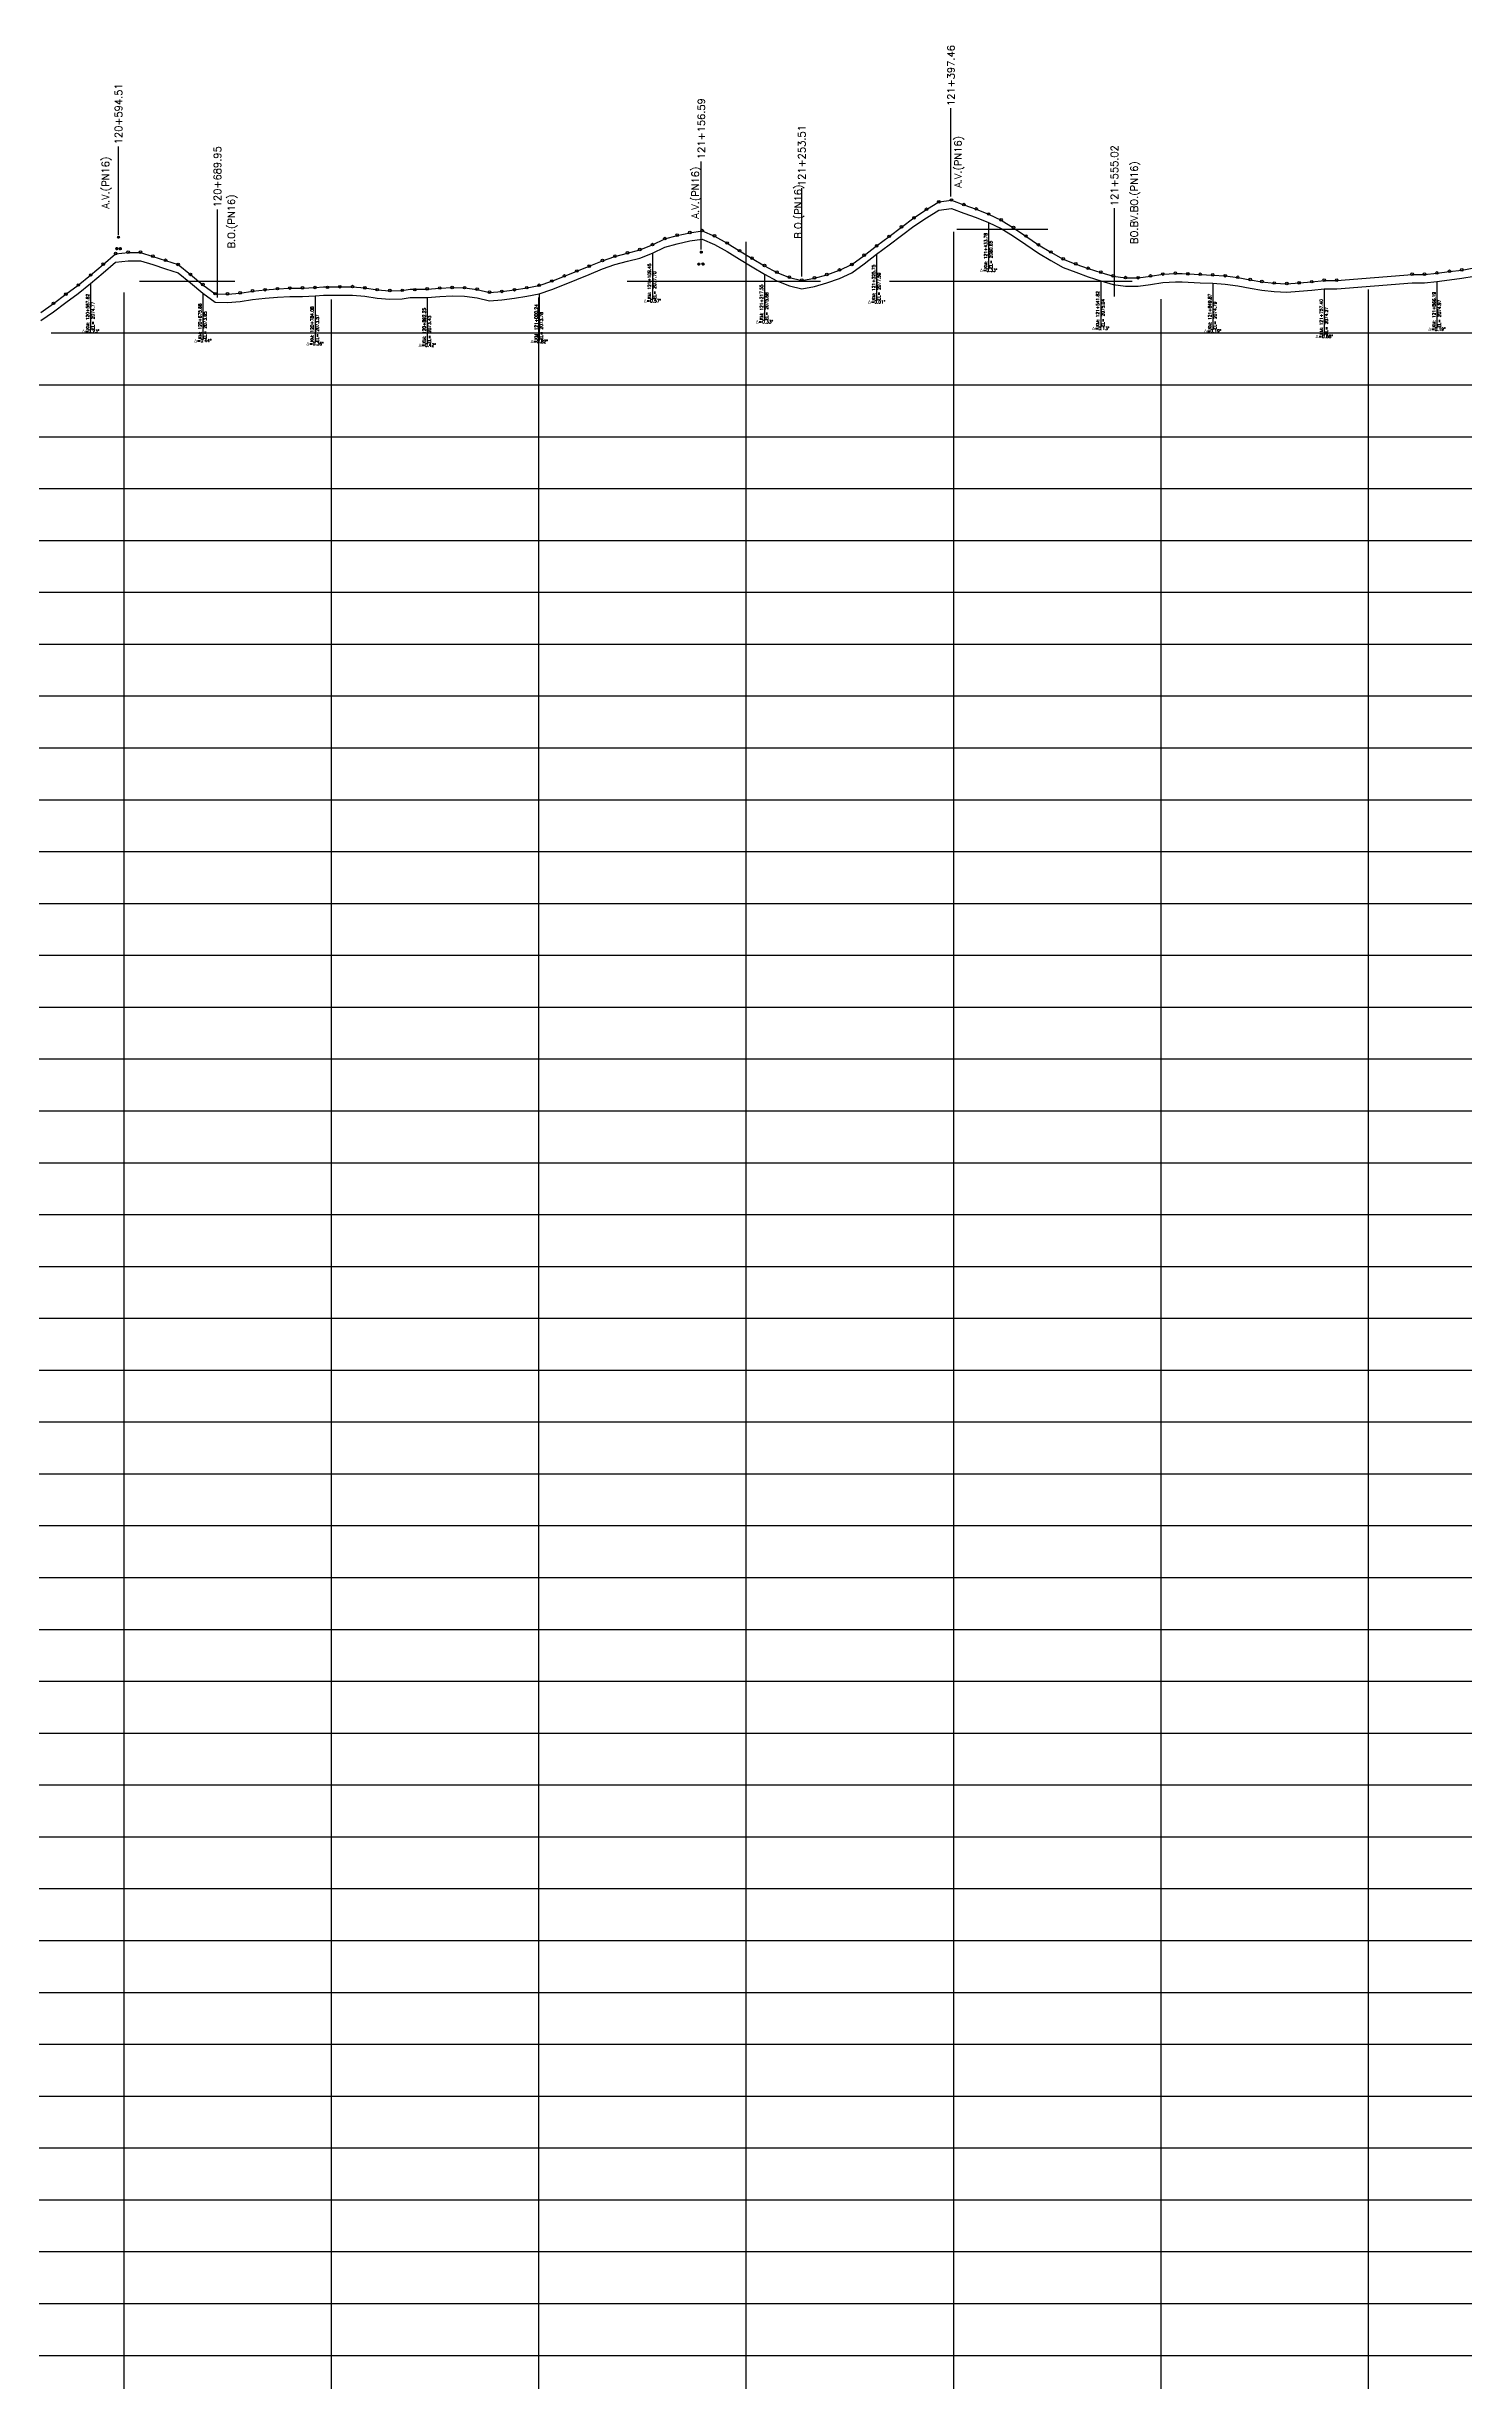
# Model space of a CAD drawing. Header units: metres. Extents: x 575895 to 634487, y 3214622 to 3222739.
# Drawn here: x 622128 to 623495, y 3217461 to 3219712 of the extents above; entities that cross this region are included whole.
import ezdxf

# ---------------------------------------------------------------- set-up
doc = ezdxf.new("R2010")
doc.units = ezdxf.units.M
for name, color, linetype in [('1405-05-17--km 74+000-133+000', 150, 'Continuous'), ('C-ROAD-PROF-GRID-MAJR', 8, 'Continuous'), ('C-ROAD-PROF-LABL', 92, 'Continuous'), ('C-ROAD-PROF-STAN-GEOM', 11, 'Continuous'), ('TXT', 2, 'Continuous'), ('V-CTRL-BMRK', 150, 'Continuous'), ('V-NODE', 1, 'Continuous')]:
    doc.layers.add(name, color=color, linetype=linetype)
doc.styles.add('RD', font='ROMAND.SHX', dxfattribs={"height": 3.5})
doc.styles.get("Standard").update_dxf_attribs({"font": 'romanc.shx', "height": 2})

msp = doc.modelspace()

# ---------------------------------------------------------------- linework, layer by layer
at = {"layer": '1405-05-17--km 74+000-133+000', "color": 150, "linetype": 'Continuous', "lineweight": -3, "ltscale": 2, "flags": 128}
for points in [[(622122.4, 3219455.6), (622134.6, 3219464.1), (622146.5, 3219473), (622158.6, 3219481.8), (622170.5, 3219491.4), (622182.7, 3219501.8), (622194.6, 3219512.1), (622206.6, 3219513.4), (622218.5, 3219513.4), (622230.5, 3219509.6), (622242.7, 3219505.6), (622254.8, 3219501.6), (622266.7, 3219492), (622278.7, 3219482.2), (622290.6, 3219473.4), (622302.6, 3219473.2), (622314.6, 3219474.2), (622326.7, 3219476.1), (622338.7, 3219477.2), (622350.7, 3219478.2), (622362.7, 3219478.8), (622374.8, 3219479), (622386.9, 3219479.4), (622395, 3219480.1), (622410.9, 3219480.1), (622423.1, 3219480.2), (622435, 3219479.1), (622446.9, 3219477.3), (622459, 3219476.4), (622471.1, 3219476.6), (622478.6, 3219477.9), (622495.1, 3219478), (622507.2, 3219478.9), (622519.1, 3219479.4), (622531.2, 3219479.2), (622543.2, 3219477.7), (622555.1, 3219474.8), (622567.2, 3219475.6), (622579.2, 3219477.2), (622591.1, 3219479.2), (622603.1, 3219481.5), (622615.3, 3219485.6), (622627.4, 3219490.5), (622639.4, 3219495.3), (622651.4, 3219500), (622664.2, 3219505.4), (622676.2, 3219509.6), (622688.2, 3219512.8), (622700.1, 3219516), (622712.3, 3219520.7), (622724.3, 3219526.5), (622736.3, 3219529.8), (622748.3, 3219532.4), (622760.3, 3219534.2), (622772.3, 3219529.1), (622784.4, 3219522.3), (622796.4, 3219514.9), (622808.4, 3219507.6), (622820.4, 3219500.5), (622832.4, 3219494.1), (622844.4, 3219489.3), (622856.4, 3219486.4), (622868.6, 3219488.6), (622880.6, 3219491.9), (622892.7, 3219496.3), (622904.7, 3219501.6), (622916.6, 3219510.5), (622928.6, 3219519.6), (622940.6, 3219528.7), (622952.6, 3219537.8), (622964.6, 3219546.6), (622976.7, 3219554.8), (622988.6, 3219562), (623000.7, 3219563.7), (623012.6, 3219559.3), (623024.7, 3219555.1), (623036.6, 3219550.2), (623048.6, 3219544.6), (623060.6, 3219537.2), (623072.6, 3219529), (623084.6, 3219520.6), (623096.6, 3219513.6), (623108.6, 3219507), (623120.6, 3219502.2), (623132.6, 3219497.9), (623144.7, 3219494.1), (623156.7, 3219490.6), (623168.7, 3219488.9), (623180.7, 3219488.8), (623192.7, 3219490.5), (623204.7, 3219492.3), (623216.7, 3219493.1), (623223.1, 3219492.9), (623240.7, 3219492.1), (623252.7, 3219491.6), (623264.7, 3219490.7), (623276.8, 3219489.2), (623288.8, 3219487), (623300.2, 3219485.1), (623312.1, 3219483.7), (623324.2, 3219483.2), (623336.2, 3219483.9), (623348.2, 3219485), (623360.3, 3219486.4), (623372.3, 3219486.4), (623445.1, 3219492.2), (623457.1, 3219492.2), (623469, 3219493.4), (623481.1, 3219495), (623493, 3219496.4), (623505, 3219498.5)], [(622122.4, 3219447.6), (622134.6, 3219456.1), (622146.5, 3219465), (622158.6, 3219473.8), (622170.5, 3219483.4), (622182.7, 3219493.8), (622194.6, 3219504.1), (622206.6, 3219505.4), (622218.5, 3219505.4), (622230.5, 3219501.6), (622242.7, 3219497.6), (622254.8, 3219493.6), (622266.7, 3219484), (622278.7, 3219474.2), (622290.6, 3219465.4), (622302.6, 3219465.2), (622314.6, 3219466.2), (622326.7, 3219468.1), (622338.7, 3219469.2), (622350.7, 3219470.2), (622362.7, 3219470.8), (622374.8, 3219471), (622386.9, 3219471.4), (622395, 3219472.1), (622410.9, 3219472.1), (622423.1, 3219472.2), (622435, 3219471.1), (622446.9, 3219469.3), (622459, 3219468.4), (622471.1, 3219468.6), (622478.6, 3219469.9), (622495.1, 3219470), (622507.2, 3219470.9), (622519.1, 3219471.4), (622531.2, 3219471.2), (622543.2, 3219469.7), (622555.1, 3219466.8), (622567.2, 3219467.6), (622579.2, 3219469.2), (622591.1, 3219471.2), (622603.1, 3219473.5), (622615.3, 3219477.6), (622627.4, 3219482.5), (622639.4, 3219487.3), (622651.4, 3219492), (622664.2, 3219497.4), (622676.2, 3219501.6), (622688.2, 3219504.8), (622700.1, 3219508), (622712.3, 3219512.7), (622724.3, 3219518.5), (622736.3, 3219521.8), (622748.3, 3219524.4), (622760.3, 3219526.2), (622772.3, 3219521.1), (622784.4, 3219514.3), (622796.4, 3219506.9), (622808.4, 3219499.6), (622820.4, 3219492.5), (622832.4, 3219486.1), (622844.4, 3219481.3), (622856.4, 3219478.4), (622868.6, 3219480.6), (622880.6, 3219483.9), (622892.7, 3219488.3), (622904.7, 3219493.6), (622916.6, 3219502.5), (622928.6, 3219511.6), (622940.6, 3219520.7), (622952.6, 3219529.8), (622964.6, 3219538.6), (622976.7, 3219546.8), (622988.6, 3219554), (623000.7, 3219555.7), (623012.6, 3219551.3), (623024.7, 3219547.1), (623036.6, 3219542.2), (623048.6, 3219536.6), (623060.6, 3219529.2), (623072.6, 3219521), (623084.6, 3219512.6), (623096.6, 3219505.6), (623108.6, 3219499), (623120.6, 3219494.2), (623132.6, 3219489.9), (623144.7, 3219486.1), (623156.7, 3219482.6), (623168.7, 3219480.9), (623180.7, 3219480.8), (623192.7, 3219482.5), (623204.7, 3219484.3), (623216.7, 3219485.1), (623223.1, 3219484.9), (623240.7, 3219484.1), (623252.7, 3219483.6), (623264.7, 3219482.7), (623276.8, 3219481.2), (623288.8, 3219479), (623300.2, 3219477.1), (623312.1, 3219475.7), (623324.2, 3219475.2), (623336.2, 3219475.9), (623348.2, 3219477), (623360.3, 3219478.4), (623372.3, 3219478.4), (623445.1, 3219484.2), (623457.1, 3219484.2), (623469, 3219485.4), (623481.1, 3219487), (623493, 3219488.4), (623505, 3219490.5)]]:
    msp.add_lwpolyline(points, dxfattribs=at)
at = {"layer": 'C-ROAD-PROF-GRID-MAJR', "color": 8, "linetype": 'Continuous', "lineweight": -3, "ltscale": 0.6}
for p, q in [((622802.9, 3215235.7), (622802.9, 3219523.7)), ((623002.9, 3215235.7), (623002.9, 3219533.3)), ((623005.9, 3219535.7), (623093.8, 3219535.7)), ((622217.5, 3219485.7), (622309.7, 3219485.7)), ((622687.9, 3219485.7), (622874.4, 3219485.7)), ((622940.9, 3219485.7), (623174.9, 3219485.7)), ((623402.9, 3215235.7), (623402.9, 3219477.7)), ((622202.9, 3215235.7), (622202.9, 3219474.6)), ((622402.9, 3215235.7), (622402.9, 3219467.9)), ((622602.9, 3215235.7), (622602.9, 3219469.9)), ((623202.9, 3215235.7), (623202.9, 3219468.4)), ((622132.5, 3219435.7), (625756.5, 3219435.7)), ((621813.6, 3219385.7), (626979.7, 3219385.7)), ((621345.2, 3219335.7), (628053.3, 3219335.7)), ((620244.8, 3219285.7), (628811.9, 3219285.7)), ((620175.2, 3219235.7), (628858.8, 3219235.7)), ((620052, 3219185.7), (628966.4, 3219185.7)), ((619796.3, 3219135.7), (629166.5, 3219135.7)), ((618924.6, 3219085.7), (629197.9, 3219085.7)), ((618599.9, 3219035.7), (629277.8, 3219035.7)), ((618328.5, 3218985.7), (634202.9, 3218985.7)), ((618045.3, 3218935.7), (634202.9, 3218935.7)), ((589229.7, 3218885.7), (634202.9, 3218885.7)), ((588839, 3218835.7), (634202.9, 3218835.7)), ((588788.5, 3218785.7), (634202.9, 3218785.7)), ((588574.1, 3218735.7), (634202.9, 3218735.7)), ((587846.2, 3218685.7), (634202.9, 3218685.7)), ((587471.4, 3218635.7), (634202.9, 3218635.7)), ((587402.3, 3218585.7), (634202.9, 3218585.7)), ((586879.5, 3218535.7), (634202.9, 3218535.7)), ((586834, 3218485.7), (634202.9, 3218485.7)), ((586802.6, 3218435.7), (634202.9, 3218435.7)), ((586657.4, 3218385.7), (634202.9, 3218385.7)), ((586394.3, 3218335.7), (634202.9, 3218335.7)), ((586104.8, 3218285.7), (634202.9, 3218285.7)), ((585771.4, 3218235.7), (634202.9, 3218235.7)), ((585413.8, 3218185.7), (634202.9, 3218185.7)), ((583461.1, 3218135.7), (634202.9, 3218135.7)), ((583425.8, 3218085.7), (634202.9, 3218085.7)), ((583390.7, 3218035.7), (634202.9, 3218035.7)), ((583124, 3217985.7), (634202.9, 3217985.7)), ((581945.1, 3217935.7), (634202.9, 3217935.7)), ((581633, 3217885.7), (634202.9, 3217885.7)), ((581370.7, 3217835.7), (634202.9, 3217835.7)), ((580454.3, 3217785.7), (634202.9, 3217785.7)), ((579879.4, 3217735.7), (634202.9, 3217735.7)), ((579207.9, 3217685.7), (634202.9, 3217685.7)), ((578887.7, 3217635.7), (634202.9, 3217635.7)), ((578337, 3217585.7), (634202.9, 3217585.7)), ((577365.6, 3217535.7), (634202.9, 3217535.7)), ((577266.7, 3217485.7), (634202.9, 3217485.7))]:
    msp.add_line(p, q, dxfattribs=at)
at = {"layer": 'C-ROAD-PROF-LABL', "color": 92, "linetype": 'Continuous', "lineweight": -3}
for p, q in [((623000.3, 3219567.4), (623000.3, 3219652.4)), ((622197.4, 3219530.5), (622197.4, 3219615.5)), ((622759.5, 3219516.2), (622759.5, 3219601.2)), ((622856.4, 3219490.2), (622856.4, 3219575.2)), ((622292.8, 3219469.8), (622292.8, 3219554.8)), ((623157.9, 3219470.9), (623157.9, 3219555.9))]:
    msp.add_line(p, q, dxfattribs=at)
at = {"layer": 'C-ROAD-PROF-STAN-GEOM', "color": 11, "linetype": 'Continuous', "lineweight": -3}
for p, q in [((623036.6, 3219542.2), (623036.6, 3219497.2)), ((622712.3, 3219512.7), (622712.3, 3219467.7)), ((622928.6, 3219511.6), (622928.6, 3219466.6)), ((622170.5, 3219483.4), (622170.5, 3219438.4)), ((622820.4, 3219492.5), (622820.4, 3219447.5)), ((623144.7, 3219486.1), (623144.7, 3219441.1)), ((623252.7, 3219483.6), (623252.7, 3219438.6)), ((623360.3, 3219478.4), (623360.3, 3219433.4)), ((623469, 3219485.4), (623469, 3219440.4)), ((622278.7, 3219474.2), (622278.7, 3219429.2)), ((622386.9, 3219471.4), (622386.9, 3219426.4)), ((622495.1, 3219470), (622495.1, 3219425)), ((622603.1, 3219473.5), (622603.1, 3219428.5))]:
    msp.add_line(p, q, dxfattribs=at)
at = {"layer": 'V-CTRL-BMRK'}
for p, q in [((622196.1, 3219528), (622198.6, 3219528)), ((622197.4, 3219526.8), (622197.4, 3219529.3)), ((622194.4, 3219517.1), (622196.9, 3219517.1)), ((622194.5, 3219517), (622197, 3219517)), ((622194.5, 3219517), (622197, 3219517)), ((622195.7, 3219515.8), (622195.7, 3219518.3)), ((622195.8, 3219515.7), (622195.8, 3219518.2)), ((622195.8, 3219515.7), (622195.8, 3219518.2)), ((622197.6, 3219517), (622200.1, 3219517)), ((622197.6, 3219517), (622200.1, 3219517)), ((622197.8, 3219517), (622200.3, 3219517)), ((622198.9, 3219515.8), (622198.9, 3219518.3)), ((622198.9, 3219515.7), (622198.9, 3219518.2)), ((622199.1, 3219515.8), (622199.1, 3219518.3)), ((622755.8, 3219502.2), (622758.3, 3219502.2)), ((622755.8, 3219502.2), (622758.3, 3219502.2)), ((622755.9, 3219502.2), (622758.4, 3219502.2)), ((622757.1, 3219500.9), (622757.1, 3219503.4)), ((622757.1, 3219500.9), (622757.1, 3219503.4)), ((622757.2, 3219501), (622757.2, 3219503.5)), ((622758.2, 3219513.7), (622760.7, 3219513.7)), ((622759.5, 3219512.5), (622759.5, 3219515)), ((622759.8, 3219502.3), (622762.3, 3219502.3)), ((622759.8, 3219502.3), (622762.3, 3219502.3)), ((622760, 3219502.1), (622762.5, 3219502.1)), ((622761, 3219501), (622761, 3219503.5)), ((622761, 3219501), (622761, 3219503.5)), ((622761.2, 3219500.8), (622761.2, 3219503.3))]:
    msp.add_line(p, q, dxfattribs=at)
at = {"layer": 'V-CTRL-BMRK', "const_width": 0.962}
for points in [[(622196.9, 3219528, 0.414214), (622197.4, 3219527.6, 1)], [(622197.8, 3219528, 0.414214), (622197.4, 3219528.5, 1)], [(622195.2, 3219517.1, 0.414214), (622195.7, 3219516.6, 1)], [(622195.3, 3219517, 0.414214), (622195.8, 3219516.5, 1)], [(622195.3, 3219517, 0.414214), (622195.8, 3219516.5, 1)], [(622196.1, 3219517.1, 0.414214), (622195.7, 3219517.6, 1)], [(622196.2, 3219517, 0.414214), (622195.8, 3219517.4, 1)], [(622196.2, 3219517, 0.414214), (622195.8, 3219517.5, 1)], [(622198.4, 3219517, 0.414214), (622198.9, 3219516.5, 1)], [(622198.4, 3219517, 0.414214), (622198.9, 3219516.5, 1)], [(622198.6, 3219517, 0.414214), (622199.1, 3219516.6, 1)], [(622199.3, 3219517, 0.414214), (622198.9, 3219517.5, 1)], [(622199.3, 3219517, 0.414214), (622198.9, 3219517.4, 1)], [(622199.5, 3219517, 0.414214), (622199.1, 3219517.5, 1)], [(622756.6, 3219502.2, 0.414214), (622757.1, 3219501.7, 1)], [(622756.6, 3219502.2, 0.414214), (622757.1, 3219501.7, 1)], [(622756.7, 3219502.2, 0.414214), (622757.2, 3219501.7, 1)], [(622757.6, 3219502.2, 0.414214), (622757.1, 3219502.7, 1)], [(622757.6, 3219502.2, 0.414214), (622757.1, 3219502.6, 1)], [(622757.7, 3219502.2, 0.414214), (622757.2, 3219502.7, 1)], [(622759, 3219513.7, 0.414214), (622759.5, 3219513.3, 1)], [(622759.9, 3219513.7, 0.414214), (622759.5, 3219514.2, 1)], [(622760.6, 3219502.3, 0.414214), (622761, 3219501.8, 1)], [(622760.6, 3219502.3, 0.414214), (622761, 3219501.8, 1)], [(622760.8, 3219502.1, 0.414214), (622761.2, 3219501.6, 1)], [(622761.5, 3219502.3, 0.414214), (622761, 3219502.7, 1)], [(622761.5, 3219502.3, 0.414214), (622761, 3219502.7, 1)], [(622761.7, 3219502.1, 0.414214), (622761.2, 3219502.6, 1)]]:
    msp.add_lwpolyline(points, format="xyb", dxfattribs=at)
at = {"layer": 'V-CTRL-BMRK'}
for centre in [(622197.4, 3219528), (622195.7, 3219517.1), (622195.8, 3219517), (622195.8, 3219517), (622198.9, 3219517), (622198.9, 3219517), (622199.1, 3219517), (622757.1, 3219502.2), (622757.1, 3219502.2), (622757.2, 3219502.2), (622759.5, 3219513.7), (622761, 3219502.3), (622761, 3219502.3), (622761.2, 3219502.1)]:
    msp.add_circle(centre, 0.962, dxfattribs=at)
at = {"layer": 'V-NODE', "lineweight": -2}
for p, q in [((622964.6, 3219546.8), (622964.6, 3219546.8)), ((622976.7, 3219555), (622976.7, 3219555)), ((622988.6, 3219562.2), (622988.6, 3219562.2)), ((623000.7, 3219563.9), (623000.7, 3219563.9)), ((623012.6, 3219559.5), (623012.6, 3219559.5)), ((623024.7, 3219555.3), (623024.7, 3219555.3)), ((623036.6, 3219550.4), (623036.6, 3219550.4)), ((623048.6, 3219544.8), (623048.6, 3219544.8)), ((622724.3, 3219526.7), (622724.3, 3219526.7)), ((622736.3, 3219530), (622736.3, 3219530)), ((622748.3, 3219532.6), (622748.3, 3219532.6)), ((622760.3, 3219534.4), (622760.3, 3219534.4)), ((622772.3, 3219529.3), (622772.3, 3219529.3)), ((622784.4, 3219522.5), (622784.4, 3219522.5)), ((622940.6, 3219528.9), (622940.6, 3219528.9)), ((622952.6, 3219538), (622952.6, 3219538)), ((623060.6, 3219537.4), (623060.6, 3219537.4)), ((623072.6, 3219529.2), (623072.6, 3219529.2)), ((622182.7, 3219502), (622182.7, 3219502)), ((622194.6, 3219512.3), (622194.6, 3219512.3)), ((622206.6, 3219513.6), (622206.6, 3219513.6)), ((622218.5, 3219513.6), (622218.5, 3219513.6)), ((622230.5, 3219509.8), (622230.5, 3219509.8)), ((622242.7, 3219505.8), (622242.7, 3219505.8)), ((622254.8, 3219501.8), (622254.8, 3219501.8)), ((622651.4, 3219500.2), (622651.4, 3219500.2)), ((622664.2, 3219505.6), (622664.2, 3219505.6)), ((622676.2, 3219509.8), (622676.2, 3219509.8)), ((622688.2, 3219513), (622688.2, 3219513)), ((622700.1, 3219516.2), (622700.1, 3219516.2)), ((622712.3, 3219520.9), (622712.3, 3219520.9)), ((622796.4, 3219515.1), (622796.4, 3219515.1)), ((622808.4, 3219507.8), (622808.4, 3219507.8)), ((622820.4, 3219500.7), (622820.4, 3219500.7)), ((622904.7, 3219501.8), (622904.7, 3219501.8)), ((622916.6, 3219510.7), (622916.6, 3219510.7)), ((622928.6, 3219519.8), (622928.6, 3219519.8)), ((623084.6, 3219520.8), (623084.6, 3219520.8)), ((623096.6, 3219513.8), (623096.6, 3219513.8)), ((623108.6, 3219507.2), (623108.6, 3219507.2)), ((623120.6, 3219502.4), (623120.6, 3219502.4)), ((622158.6, 3219482), (622158.6, 3219482)), ((622170.5, 3219491.6), (622170.5, 3219491.6)), ((622266.7, 3219492.2), (622266.7, 3219492.2)), ((622278.7, 3219482.4), (622278.7, 3219482.4)), ((622338.7, 3219477.4), (622338.7, 3219477.4)), ((622350.7, 3219478.4), (622350.7, 3219478.4)), ((622362.7, 3219479), (622362.7, 3219479)), ((622374.8, 3219479.2), (622374.8, 3219479.2)), ((622386.9, 3219479.6), (622386.9, 3219479.6)), ((622398.9, 3219479.7), (622398.9, 3219479.7)), ((622410.9, 3219480.3), (622410.9, 3219480.3)), ((622423.1, 3219480.4), (622423.1, 3219480.4)), ((622435, 3219479.3), (622435, 3219479.3)), ((622446.9, 3219477.5), (622446.9, 3219477.5)), ((622483.1, 3219477.5), (622483.1, 3219477.5)), ((622495.1, 3219478.2), (622495.1, 3219478.2)), ((622507.2, 3219479.1), (622507.2, 3219479.1)), ((622519.1, 3219479.6), (622519.1, 3219479.6)), ((622531.2, 3219479.4), (622531.2, 3219479.4)), ((622543.2, 3219477.9), (622543.2, 3219477.9)), ((622579.2, 3219477.4), (622579.2, 3219477.4)), ((622591.1, 3219479.4), (622591.1, 3219479.4)), ((622603.1, 3219481.7), (622603.1, 3219481.7)), ((622615.3, 3219485.8), (622615.3, 3219485.8)), ((622627.4, 3219490.7), (622627.4, 3219490.7)), ((622639.4, 3219495.5), (622639.4, 3219495.5)), ((622832.4, 3219494.3), (622832.4, 3219494.3)), ((622844.4, 3219489.5), (622844.4, 3219489.5)), ((622856.4, 3219486.6), (622856.4, 3219486.6)), ((622868.6, 3219488.8), (622868.6, 3219488.8)), ((622880.6, 3219492.1), (622880.6, 3219492.1)), ((622892.7, 3219496.5), (622892.7, 3219496.5)), ((623132.6, 3219498.1), (623132.6, 3219498.1)), ((623144.7, 3219494.3), (623144.7, 3219494.3)), ((623156.7, 3219490.8), (623156.7, 3219490.8)), ((623168.7, 3219489.1), (623168.7, 3219489.1)), ((623180.7, 3219489), (623180.7, 3219489)), ((623192.7, 3219490.7), (623192.7, 3219490.7)), ((623204.7, 3219492.5), (623204.7, 3219492.5)), ((623216.7, 3219493.3), (623216.7, 3219493.3)), ((623228.7, 3219492.8), (623228.7, 3219492.8)), ((623240.7, 3219492.3), (623240.7, 3219492.3)), ((623252.7, 3219491.8), (623252.7, 3219491.8)), ((623264.7, 3219490.9), (623264.7, 3219490.9)), ((623276.8, 3219489.4), (623276.8, 3219489.4)), ((623288.8, 3219487.2), (623288.8, 3219487.2)), ((623300.2, 3219485.3), (623300.2, 3219485.3)), ((623312.1, 3219483.9), (623312.1, 3219483.9)), ((623324.2, 3219483.4), (623324.2, 3219483.4)), ((623336.2, 3219484.1), (623336.2, 3219484.1)), ((623348.2, 3219485.2), (623348.2, 3219485.2)), ((623360.3, 3219486.6), (623360.3, 3219486.6)), ((623372.3, 3219486.6), (623372.3, 3219486.6)), ((623445.1, 3219492.4), (623445.1, 3219492.4)), ((623457.1, 3219492.4), (623457.1, 3219492.4)), ((623469, 3219493.6), (623469, 3219493.6)), ((623481.1, 3219495.2), (623481.1, 3219495.2)), ((623493, 3219496.6), (623493, 3219496.6)), ((622134.6, 3219464.3), (622134.6, 3219464.3)), ((622146.5, 3219473.2), (622146.5, 3219473.2)), ((622290.6, 3219473.6), (622290.6, 3219473.6)), ((622302.6, 3219473.4), (622302.6, 3219473.4)), ((622314.6, 3219474.4), (622314.6, 3219474.4)), ((622326.7, 3219476.3), (622326.7, 3219476.3)), ((622459, 3219476.6), (622459, 3219476.6)), ((622471.1, 3219476.8), (622471.1, 3219476.8)), ((622555.1, 3219475), (622555.1, 3219475)), ((622567.2, 3219475.8), (622567.2, 3219475.8))]:
    msp.add_line(p, q, dxfattribs=at)
for centre in [(622964.6, 3219546.8), (622976.7, 3219555), (622988.6, 3219562.2), (623000.7, 3219563.9), (623012.6, 3219559.5), (623024.7, 3219555.3), (623036.6, 3219550.4), (623048.6, 3219544.8), (622712.3, 3219520.9), (622724.3, 3219526.7), (622736.3, 3219530), (622748.3, 3219532.6), (622760.3, 3219534.4), (622772.3, 3219529.3), (622784.4, 3219522.5), (622940.6, 3219528.9), (622952.6, 3219538), (623060.6, 3219537.4), (623072.6, 3219529.2), (623084.6, 3219520.8), (622182.7, 3219502), (622194.6, 3219512.3), (622206.6, 3219513.6), (622218.5, 3219513.6), (622230.5, 3219509.8), (622242.7, 3219505.8), (622254.8, 3219501.8), (622651.4, 3219500.2), (622664.2, 3219505.6), (622676.2, 3219509.8), (622688.2, 3219513), (622700.1, 3219516.2), (622796.4, 3219515.1), (622808.4, 3219507.8), (622820.4, 3219500.7), (622904.7, 3219501.8), (622916.6, 3219510.7), (622928.6, 3219519.8), (623096.6, 3219513.8), (623108.6, 3219507.2), (623120.6, 3219502.4), (622158.6, 3219482), (622170.5, 3219491.6), (622266.7, 3219492.2), (622278.7, 3219482.4), (622326.7, 3219476.3), (622338.7, 3219477.4), (622350.7, 3219478.4), (622362.7, 3219479), (622374.8, 3219479.2), (622386.9, 3219479.6), (622398.9, 3219479.7), (622410.9, 3219480.3), (622423.1, 3219480.4), (622435, 3219479.3), (622446.9, 3219477.5), (622459, 3219476.6), (622471.1, 3219476.8), (622483.1, 3219477.5), (622495.1, 3219478.2), (622507.2, 3219479.1), (622519.1, 3219479.6), (622531.2, 3219479.4), (622543.2, 3219477.9), (622567.2, 3219475.8), (622579.2, 3219477.4), (622591.1, 3219479.4), (622603.1, 3219481.7), (622615.3, 3219485.8), (622627.4, 3219490.7), (622639.4, 3219495.5), (622832.4, 3219494.3), (622844.4, 3219489.5), (622856.4, 3219486.6), (622868.6, 3219488.8), (622880.6, 3219492.1), (622892.7, 3219496.5), (623132.6, 3219498.1), (623144.7, 3219494.3), (623156.7, 3219490.8), (623168.7, 3219489.1), (623180.7, 3219489), (623192.7, 3219490.7), (623204.7, 3219492.5), (623216.7, 3219493.3), (623228.7, 3219492.8), (623240.7, 3219492.3), (623252.7, 3219491.8), (623264.7, 3219490.9), (623276.8, 3219489.4), (623288.8, 3219487.2), (623300.2, 3219485.3), (623312.1, 3219483.9), (623324.2, 3219483.4), (623336.2, 3219484.1), (623348.2, 3219485.2), (623360.3, 3219486.6), (623372.3, 3219486.6), (623445.1, 3219492.4), (623457.1, 3219492.4), (623469, 3219493.6), (623481.1, 3219495.2), (623493, 3219496.6), (622134.6, 3219464.3), (622146.5, 3219473.2), (622290.6, 3219473.6), (622302.6, 3219473.4), (622314.6, 3219474.4), (622555.1, 3219475)]:
    msp.add_circle(centre, 1.25, dxfattribs=at)

# ---------------------------------------------------------------- texts
at = {"layer": 'C-ROAD-PROF-LABL', "color": 2, "linetype": 'Continuous', "lineweight": -3, "char_height": 7, "attachment_point": 4, "rotation": 90}
for s, insert in [('{\\C7;121+397.46}', (623000.3, 3219654.5)), ('{\\C7;120+594.51}', (622197.4, 3219617.6)), ('{\\C7;121+156.59}', (622759.5, 3219603.3)), ('{\\C7;120+689.95}', (622292.8, 3219556.9)), ('{\\C7;121+253.51}', (622856.4, 3219577.3)), ('{\\C7;121+555.02}', (623157.9, 3219558))]:
    msp.add_mtext(s, dxfattribs=dict(at, insert=insert))
at = {"layer": 'C-ROAD-PROF-STAN-GEOM', "color": 11, "linetype": 'Continuous', "lineweight": -3, "char_height": 3, "attachment_point": 1, "rotation": 90, "style": 'RD'}
for s, insert in [('{\\Fromand.shx|c0;\\C7;KM: 121+433.78}', (623032.3, 3219497.8)), ('{\\Fromand.shx|c0;\\C7;EL= 2080.65}', (623037.3, 3219497.8)), ('{\\Fromand.shx|c0;\\C7;KM: 121+109.45}', (622707.9, 3219468.3)), ('{\\Fromand.shx|c0;\\C7;KM: 121+325.75}', (622924.2, 3219467.2)), ('{\\Fromand.shx|c0;\\C7;EL= 2077.70}', (622712.9, 3219468.3)), ('{\\Fromand.shx|c0;\\C7;KM: 121+217.55}', (622816, 3219448.1)), ('{\\Fromand.shx|c0;\\C7;EL= 2077.59}', (622929.2, 3219467.2)), ('{\\Fromand.shx|c0;\\C7;KM: 120+567.62}', (622166.1, 3219439)), ('{\\Fromand.shx|c0;\\C7;EL= 2074.77}', (622171.1, 3219439)), ('{\\Fromand.shx|c0;\\C7;KM: 120+675.88}', (622274.4, 3219429.8)), ('{\\Fromand.shx|c0;\\C7;EL= 2073.85}', (622279.4, 3219429.8)), ('{\\Fromand.shx|c0;\\C7;KM: 120+784.08}', (622382.6, 3219427)), ('{\\Fromand.shx|c0;\\C7;KM: 120+892.25}', (622490.7, 3219425.6)), ('{\\Fromand.shx|c0;\\C7;KM: 121+000.24}', (622598.7, 3219429.1)), ('{\\Fromand.shx|c0;\\C7;EL= 2073.78}', (622603.7, 3219429.1)), ('{\\Fromand.shx|c0;\\C7;EL= 2075.68}', (622821, 3219448.1)), ('{\\Fromand.shx|c0;\\C7;KM: 121+541.82}', (623140.3, 3219441.7)), ('{\\Fromand.shx|c0;\\C7;EL= 2075.04}', (623145.3, 3219441.7)), ('{\\Fromand.shx|c0;\\C7;KM: 121+649.87}', (623248.4, 3219439.2)), ('{\\Fromand.shx|c0;\\C7;EL= 2074.79}', (623253.4, 3219439.2)), ('{\\Fromand.shx|c0;\\C7;KM: 121+757.40}', (623355.9, 3219434)), ('{\\Fromand.shx|c0;\\C7;EL= 2074.27}', (623360.9, 3219434)), ('{\\Fromand.shx|c0;\\C7;KM: 121+866.19}', (623464.7, 3219441)), ('{\\Fromand.shx|c0;\\C7;EL= 2074.97}', (623469.7, 3219441)), ('{\\Fromand.shx|c0;\\C7;EL= 2073.57}', (622387.6, 3219427)), ('{\\Fromand.shx|c0;\\C7;EL= 2073.43}', (622495.7, 3219425.6))]:
    msp.add_mtext(s, dxfattribs=dict(at, insert=insert))
at = {"layer": 'C-ROAD-PROF-STAN-GEOM', "color": 11, "linetype": 'Continuous', "lineweight": -3, "char_height": 3, "attachment_point": 5, "style": 'RD'}
for s, insert in [('{\\Fgreekc.shx|c0;Δ\\Fromand.shx|c0;=0.33°}', (623036.6, 3219496.2)), ('{\\Fgreekc.shx|c0;Δ\\Fromand.shx|c0;=0.57°}', (622712.3, 3219466.7)), ('{\\Fgreekc.shx|c0;Δ\\Fromand.shx|c0;=0.01°}', (622928.6, 3219465.6)), ('{\\Fgreekc.shx|c0;Δ\\Fromand.shx|c0;=0.23°}', (622170.5, 3219437.4)), ('{\\Fgreekc.shx|c0;Δ\\Fromand.shx|c0;=0.33°}', (622820.4, 3219446.5)), ('{\\Fgreekc.shx|c0;Δ\\Fromand.shx|c0;=0.13°}', (623144.7, 3219440.1)), ('{\\Fgreekc.shx|c0;Δ\\Fromand.shx|c0;=0.19°}', (623252.7, 3219437.6)), ('{\\Fgreekc.shx|c0;Δ\\Fromand.shx|c0;=0.66°}', (623360.3, 3219432.4)), ('{\\Fgreekc.shx|c0;Δ\\Fromand.shx|c0;=0.19°}', (623469, 3219439.4)), ('{\\Fgreekc.shx|c0;Δ\\Fromand.shx|c0;=0.44°}', (622278.7, 3219428.2)), ('{\\Fgreekc.shx|c0;Δ\\Fromand.shx|c0;=0.36°}', (622386.9, 3219425.4)), ('{\\Fgreekc.shx|c0;Δ\\Fromand.shx|c0;=0.42°}', (622495.1, 3219424)), ('{\\Fgreekc.shx|c0;Δ\\Fromand.shx|c0;=0.82°}', (622603.1, 3219427.5))]:
    msp.add_mtext(s, dxfattribs=dict(at, insert=insert))
at = {"layer": 'TXT', "color": 2, "linetype": 'Continuous', "lineweight": -3, "char_height": 7, "attachment_point": 8, "rotation": 90, "style": 'RD'}
for s, insert in [('A.V.(PN16)', (623012.9, 3219600.6)), ('A.V.(PN16)', (622190.7, 3219580.6)), ('A.V.(PN16)', (622759.5, 3219571)), ('BO.BV.BO.(PN16)', (623182.8, 3219561.4)), ('B.O.(PN16)', (622312, 3219543.2)), ('B.O.(PN16)', (622858.7, 3219552.6))]:
    msp.add_mtext(s, dxfattribs=dict(at, insert=insert))

doc.saveas('drawing.dxf')
